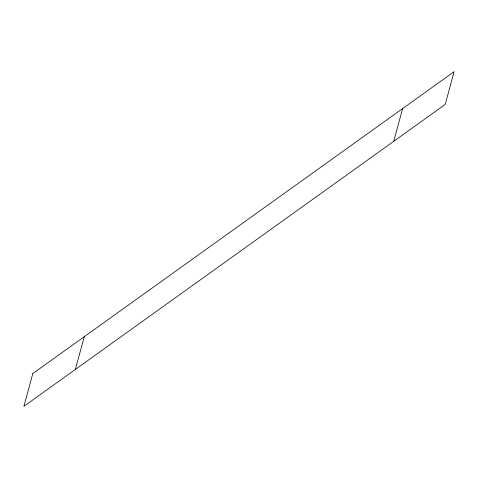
<?xml version="1.0" encoding="UTF-8"?>
<svg xmlns="http://www.w3.org/2000/svg" width="478" height="478" viewBox="0 0 478 478"><rect width="100%" height="100%" fill="white"/><g stroke="black" fill="none" stroke-linecap="round" stroke-linejoin="round"><path stroke-width="0.72" d="M75.357 369.452L84.259 336.697M393.741 141.303L402.643 108.548M32.797 373.575L23.9 406.33L445.203 104.425L454.1 71.67L32.797 373.575"/></g></svg>
